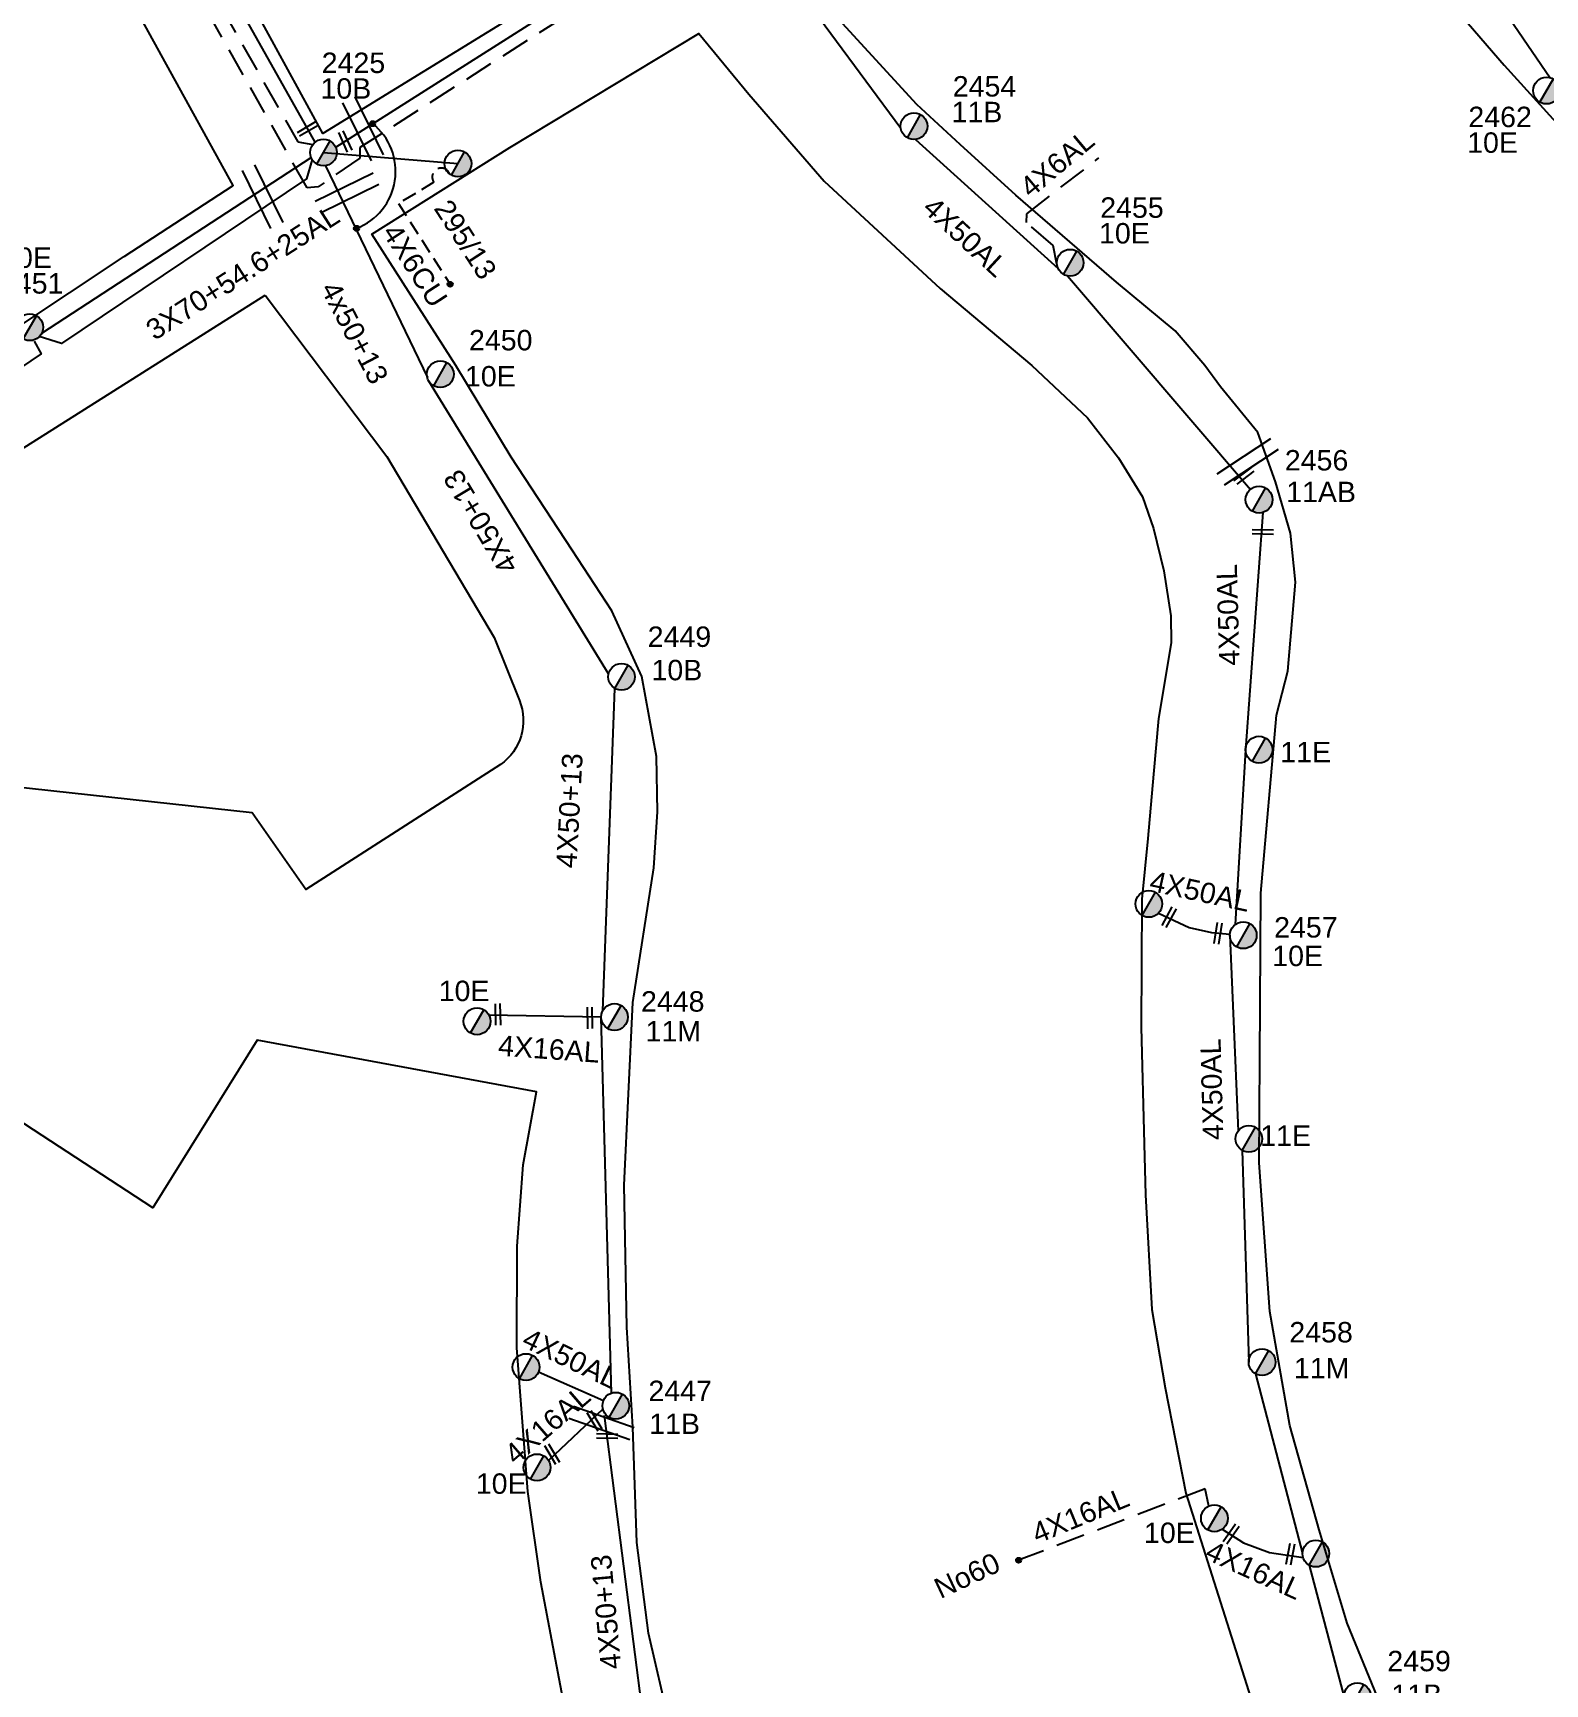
# Model space of a CAD drawing. Header units: millimetres. Extents: x 645 to 3057, y 900 to 1793.
# Drawn here: x 1650.6 to 1783.8, y 1266.2 to 1411.7 of the extents above; entities that cross this region are included whole.
import ezdxf

# ---------------------------------------------------------------- set-up
doc = ezdxf.new("R2010")
doc.units = ezdxf.units.MM
doc.linetypes.add('DASHED', pattern=[19.05, 12.7, -6.35])
for name, color, linetype in [('Άγνωστα', 7, 'Continuous'), ('Γέφυρες Εναέριου Δικτύου', 7, 'Continuous'), ('Γυμνά εναέρια ΧΤ (3Φ)   4x16AL', 7, 'Continuous'), ('Γυμνά εναέρια ΧΤ (3Φ)   4x50AL', 7, 'Continuous'), ('Γυμνά εναέρια ΧΤ και ΦΟΠ (3Φ)   4x50+16AL', 7, 'Continuous'), ('Επιγραφές - Σχήματα', 7, 'Continuous'), ('Καλώδια ΧΤ   4x16AL', 7, 'DASHED'), ('Καλώδια ΧΤ   4Χ6CU', 7, 'DASHED'), ('Μηχανική τομή', 7, 'Continuous'), ('Στύλος ΦΜ', 7, 'Continuous'), ('Στύλος ΦΜ @ 1', 7, 'Continuous'), ('Συνδέσεις', 7, 'Continuous'), ('Συνεστραμμένα ΧΤ   3x70+54.6+25 AL', 7, 'SYN_LINE'), ('Τομή', 7, 'Continuous'), ('Υπόβαθρο ΔΕΗ', 7, 'Continuous'), ('Υπόγεια καλώδια Παροχών ΧΤ   4x6', 7, 'DASHED')]:
    doc.layers.add(name, color=color, linetype=linetype)
doc.styles.get("Standard").update_dxf_attribs({"font": 'arial.ttf'})
doc.linetypes.add('SYN_LINE', pattern='A,0.5,-0.0001,["/\\/\\/\\/",Standard,S=0.1,R=0,X=0,Y=-0.05],-0.25', length=0.7501)

# ---------------------------------------------------------------- blocks, each defined once
blk = doc.blocks.new('ΥΠΑΡΧΩΝ ΤΣΙΜΕΝΤΕΝΙΟΣ ΣΤΥΛΟΣ')
at = {"layer": 'Στύλος ΦΜ'}
blk.add_hatch(color=256, dxfattribs=at).paths.add_polyline_path([(-1.29, -2.28, 0.574793), (2.62, 0, 0.268822), (1.3, 2.27)])
blk.add_line((-1.29, -2.28), (1.3, 2.27), dxfattribs=at)
blk.add_circle((0, 0), 2.62, dxfattribs=at)
at = {"layer": 'Στύλος ΦΜ', "flags": 4}
for tag, p in [('ΑΡΙΘΜΟΣ', (-4.68, 8.05)), ('ΤΥΠΟΣ', (-4.91, 3.03))]:
    blk.add_attdef(tag, p, '', height=4, dxfattribs=at)
blk = doc.blocks.new('ΜΗΧΑΝΙΚΗ ΤΟΜΗ')
at = {"layer": 'Μηχανική τομή', "ltscale": 40}
for p, q in [((-1.89, 0.78), (1.89, 0.78)), ((1.89, 0), (-1.89, 0))]:
    blk.add_line(p, q, dxfattribs=at)
blk = doc.blocks.new('ΤΟΜΗ')
at = {"layer": 'Τομή', "ltscale": 40}
for p, q in [((-5.68, 0), (5.68, 0)), ((5.68, -2.33), (-5.68, -2.33))]:
    blk.add_line(p, q, dxfattribs=at)
blk = doc.blocks.new('_ΣΥΝΔΕΣΗ')
at = {"layer": 'Συνδέσεις', "linetype": 'SYN_LINE', "ltscale": 40}
blk.add_hatch(color=256, dxfattribs=at).paths.add_polyline_path([(0.5, -0.01, 1), (-0.5, -0.01, 1)])
at = {"layer": 'Συνδέσεις'}
blk.add_circle((0, -0.01), 0.5, dxfattribs=at)

msp = doc.modelspace()

# ---------------------------------------------------------------- linework, layer by layer
at = {"layer": 'Άγνωστα', "color": 1, "linetype": 'DASHED', "ltscale": 0.2}
msp.add_lwpolyline([(1710.21831, 1421.84018), (1710.17805, 1421.29741), (1679.413, 1401.60152), (1679.393, 1400.66394), (1675.72604, 1398.15148), (1674.7629, 1398.06041), (1658.56851, 1426.69729), (1654.79654, 1433.90249), (1651.01383, 1444.61333), (1656.31307, 1446.88401)], dxfattribs=at)
at = {"layer": 'Άγνωστα', "color": 85, "linetype": 'DASHED', "ltscale": 0.2}
msp.add_lwpolyline([(1656.66019, 1445.87651), (1656.66019, 1445.87651), (1652.04937, 1444.24066), (1655.87876, 1433.82873), (1673.92964, 1402.12144), (1675.25268, 1401.86599)], dxfattribs=at)
at = {"layer": 'Άγνωστα', "color": 5}
msp.add_lwpolyline([(1675.47032, 1402.09257), (1656.79041, 1435.32818)], dxfattribs=at)
at = {"layer": 'Άγνωστα', "color": 27}
msp.add_lwpolyline([(1768.03092, 1431.53296), (1784.25664, 1407.75835)], dxfattribs=at)
at = {"layer": 'Άγνωστα', "color": 85}
for points in [[(1676.39088, 1400.00796), (1685.35511, 1381.33912)], [(1701.30774, 1355.24867), (1685.49009, 1381.02358)], [(1700.79985, 1325.56126), (1701.87244, 1353.95138)], [(1701.57639, 1291.8749), (1700.66112, 1324.97329)]]:
    msp.add_lwpolyline(points, dxfattribs=at)
at = {"layer": 'Άγνωστα', "color": 2}
msp.add_lwpolyline([(1705.2165, 1256.71572), (1700.95166, 1289.90255)], dxfattribs=at)
at = {"layer": 'Γέφυρες Εναέριου Δικτύου'}
msp.add_arc((1677.1747, 1399.50792), 5.37905, 291.1167191, 51.4159792, dxfattribs=at)
at = {"layer": 'Γυμνά εναέρια ΧΤ (3Φ)   4x16AL', "color": 85}
msp.add_lwpolyline([(1690.75546, 1325.20123), (1700.66085, 1325.02661)], dxfattribs=at)
at = {"layer": 'Γυμνά εναέρια ΧΤ (3Φ)   4x16AL', "color": 2}
msp.add_lwpolyline([(1700.80807, 1290.46787), (1696.02309, 1285.92755)], dxfattribs=at)
at = {"layer": 'Γυμνά εναέρια ΧΤ (3Φ)   4x16AL', "color": 30, "ltscale": 0.2}
msp.add_lwpolyline([(1755.37584, 1279.88637), (1757.25166, 1278.66537), (1759.53852, 1277.82063), (1762.49613, 1277.37553)], dxfattribs=at)
at = {"layer": 'Γυμνά εναέρια ΧΤ (3Φ)   4x50AL', "color": 85}
for points in [[(1717.7997, 1415.86254), (1727.0527, 1403.32104)], [(1728.36473, 1402.32345), (1740.91336, 1390.95634)], [(1741.74289, 1390.30603), (1757.84952, 1371.48725)]]:
    msp.add_lwpolyline(points, dxfattribs=at)
at = {"layer": 'Γυμνά εναέρια ΧΤ (3Φ)   4x50AL', "color": 30}
for points in [[(1758.93525, 1369.45605), (1757.43019, 1348.55915)], [(1757.43019, 1348.55915), (1756.51342, 1333.1473)], [(1749.74323, 1334.14302), (1752.45765, 1332.88221), (1754.43023, 1332.43815), (1756.05025, 1332.30474)], [(1756.04628, 1332.20807), (1756.75958, 1314.96797)], [(1757.12925, 1313.2483), (1757.70139, 1294.59823)], [(1758.29813, 1293.57376), (1762.44068, 1277.73268)], [(1763.03741, 1276.70821), (1766.09503, 1265.16351)]]:
    msp.add_lwpolyline(points, dxfattribs=at)
at = {"layer": 'Γυμνά εναέρια ΧΤ (3Φ)   4x50AL', "color": 85, "linetype": 'SYN_LINE', "ltscale": 8}
msp.add_lwpolyline([(1695.14684, 1293.75744), (1700.87193, 1291.23301)], dxfattribs=at)
at = {"layer": 'Γυμνά εναέρια ΧΤ και ΦΟΠ (3Φ)   4x50+16AL', "color": 85}
msp.add_lwpolyline([(1677.27998, 1401.64812), (1709.32045, 1422.00554)], dxfattribs=at)
at = {"layer": 'Καλώδια ΧΤ   4x16AL', "color": 30, "ltscale": 0.2}
msp.add_lwpolyline([(1754.17678, 1281.90213), (1753.85916, 1283.43971), (1737.43273, 1277.14617)], dxfattribs=at)
at = {"layer": 'Καλώδια ΧΤ   4Χ6CU', "linetype": 'SYN_LINE', "ltscale": 10}
msp.add_line((1676.20332, 1401.17069), (1688.04746, 1400.19954), dxfattribs=at)
at = {"layer": 'Καλώδια ΧΤ   4Χ6CU', "ltscale": 0.1}
msp.add_lwpolyline([(1687.31366, 1399.27831, 1.161861174), (1685.93136, 1398.54682), (1682.80946, 1396.68243), (1687.35717, 1389.56483)], format="xyb", dxfattribs=at)
at = {"layer": 'Συνεστραμμένα ΧΤ   3x70+54.6+25 AL', "color": 62, "ltscale": 20}
for points in [[(1675.20099, 1400.55224), (1674.7023, 1398.84723), (1653.1308, 1384.35388), (1651.17055, 1384.95111)], [(1650.72125, 1384.56062), (1651.32404, 1383.42088), (1634.90709, 1372.33659), (1632.30556, 1372.81208)]]:
    msp.add_lwpolyline(points, dxfattribs=at)
at = {"layer": 'Συνεστραμμένα ΧΤ   3x70+54.6+25 AL', "color": 2, "ltscale": 20}
msp.add_lwpolyline([(1651.39067, 1385.26636), (1675.10472, 1400.74616)], dxfattribs=at)
at = {"layer": 'Υπόβαθρο ΔΕΗ'}
msp.add_lwpolyline([(1661.64987, 1590.59429), (1664.94992, 1578.15203), (1672.86878, 1549.04731), (1678.27748, 1529.81737), (1682.86169, 1513.75777), (1688.65323, 1493.3814), (1694.71777, 1471.75128), (1702.61768, 1442.63945), (1708.29672, 1422.63867), (1676.14412, 1402.84441), (1665.85832, 1421.66204), (1656.25477, 1442.8046), (1649.84084, 1460.84679), (1642.23134, 1488.62001), (1638.75713, 1507.60475), (1636.79457, 1527.14886), (1635.26974, 1558.54595), (1635.63645, 1574.52725), (1636.75152, 1590.59429), (1638.29112, 1601.86817), (1658.64884, 1601.61597)], close=True, dxfattribs=at)
for points in [[(1644.16811, 1382.40401), (1658.62925, 1391.99593), (1668.23631, 1398.25531), (1659.66205, 1413.82555), (1653.22897, 1426.98143), (1645.33819, 1445.85953), (1637.06065, 1472.06233), (1631.75427, 1494.82477), (1611.06766, 1491.19844), (1585.60843, 1487.74664), (1594.44803, 1460.73619), (1606.18782, 1434.12502), (1614.95472, 1416.58132), (1626.37271, 1395.74769), (1636.97102, 1377.70081), (1644.16811, 1382.40401)], [(1771.46192, 1419.03584), (1780.20406, 1408.87748), (1787.64584, 1400.6845)], [(1769.0491, 1265.08929), (1766.36849, 1271.60681), (1763.9001, 1279.81202), (1761.32408, 1289.01742), (1759.55705, 1299.07354), (1758.61945, 1312.14735), (1758.67484, 1321.33437), (1758.76279, 1335.92421), (1760.142, 1351.59007), (1761.14735, 1355.46797), (1761.80934, 1363.33189), (1761.38685, 1367.63036), (1760.07047, 1372.16069), (1758.4977, 1376.51758), (1755.2276, 1380.5327), (1753.84335, 1382.40401), (1751.22851, 1385.47045), (1746.05597, 1389.73673), (1737.18462, 1397.42136), (1732.27175, 1401.86833), (1728.47322, 1405.40138), (1721.92877, 1412.54381)], [(1706.68433, 1262.71967), (1704.84314, 1270.71551), (1703.80391, 1278.71538), (1703.46542, 1288.86247), (1702.91255, 1297.67756), (1702.67809, 1310.1913), (1703.43715, 1326.28717), (1705.28892, 1338.13922), (1705.62575, 1343.08619), (1705.54337, 1347.97091), (1704.25813, 1354.99959), (1701.59178, 1360.77821), (1698.094, 1366.13165), (1692.74435, 1374.31943), (1687.84518, 1382.40401), (1680.45239, 1393.97444), (1692.61712, 1401.61551), (1709.27513, 1411.65686), (1713.6715, 1406.30139), (1720.30756, 1398.66033), (1730.52392, 1389.18908), (1738.59336, 1382.40401)], [(1738.59336, 1382.40401), (1743.49211, 1377.79713), (1746.24465, 1374.28494), (1748.34681, 1370.82531), (1749.32757, 1368.05202), (1750.21227, 1364.30515), (1750.84376, 1360.36127), (1750.87006, 1357.96866), (1749.74323, 1351.31955), (1749.31286, 1346.41294), (1748.82674, 1340.7236), (1748.29937, 1335.37478), (1748.26271, 1329.62247), (1748.22762, 1324.11488), (1748.50043, 1313.84063), (1748.62031, 1309.32588), (1749.17818, 1299.23849), (1750.33533, 1292.34195), (1752.15212, 1283.05678), (1757.88712, 1265.00451)], [(1697.41648, 1264.37689), (1695.35814, 1275.21281), (1694.21116, 1283.21435), (1693.22205, 1295.87036), (1693.27268, 1304.82358), (1693.79489, 1311.99009), (1694.97191, 1318.4129), (1670.35887, 1322.96016), (1661.17564, 1308.19749), (1620.6186, 1334.69008), (1611.06472, 1328.12967), (1625.52563, 1301.958), (1638.57234, 1275.6485), (1643.11874, 1265.85417)]]:
    msp.add_lwpolyline(points, dxfattribs=at)
msp.add_lwpolyline([(1671.05699, 1388.59662), (1681.76926, 1374.39639), (1691.22866, 1358.45287), (1693.46319, 1352.89774, -0.347244533), (1691.80151, 1347.24684), (1674.65117, 1336.2489), (1669.90664, 1343.00489), (1621.79526, 1348.25795), (1617.69776, 1354.88993), (1671.05699, 1388.59662)], format="xyb", dxfattribs=at)
at = {"layer": 'Υπόγεια καλώδια Παροχών ΧΤ   4x6', "color": 85, "ltscale": 0.2}
msp.add_lwpolyline([(1740.80566, 1391.3467), (1740.48358, 1392.96925), (1738.12451, 1395.00196), (1738.14485, 1395.77439), (1744.51305, 1400.70178)], dxfattribs=at)

# ---------------------------------------------------------------- block references
at = {"layer": 'Μηχανική τομή'}
for p, xscale, yscale, zscale, rotation in [((1674.91759, 1403.07599), 0.500000000000023, 0.500000000000023, 0.500000000000023, 30.37777138064584), ((1677.94161, 1402.06849), 0.4999999999999802, 0.4999999999999802, 0.4999999999999802, 294.3335332513532), ((1757.15619, 1372.82792), 0.5000000000000598, 0.5000000000000598, 0.5000000000000598, 217.3795633075505), ((1758.95295, 1367.94516), 0.499999999999973, 0.499999999999973, 0.499999999999973, 178.388394980954), ((1750.86534, 1333.70855), 0.4999999999999525, 0.4999999999999525, 0.4999999999999525, 61.50846603407237), ((1755.19735, 1332.35278), 0.5000000000000637, 0.5000000000000637, 0.5000000000000637, 80.94000644528168), ((1691.75911, 1325.24585), 0.5000000000000328, 0.5000000000000328, 0.5000000000000328, 91.40947165715741), ((1699.85655, 1324.93239), 0.5000000000000328, 0.5000000000000328, 0.5000000000000328, 91.40947165715741), ((1700.23988, 1289.53643), 0.4999999999999193, 0.4999999999999193, 0.4999999999999193, 120.9801649960193), ((1696.51814, 1286.60194), 0.4999999999999193, 0.4999999999999193, 0.4999999999999193, 120.9801649960193), ((1701.19722, 1288.28128), 0.4999999999999528, 0.4999999999999528, 0.4999999999999528, 178.8640895660995), ((1756.31997, 1279.34888), 0.5000000000000611, 0.5000000000000611, 0.5000000000000611, 54.89459734668841), ((1761.55279, 1277.64753), 0.4999999999999302, 0.4999999999999302, 0.4999999999999302, 79.0460624723685)]:
    msp.add_blockref('ΜΗΧΑΝΙΚΗ ΤΟΜΗ', p, dxfattribs=dict(at, xscale=xscale, yscale=yscale, zscale=zscale, rotation=rotation))
at = {"layer": 'Στύλος ΦΜ @ 1', "ltscale": 40}
ref = msp.add_blockref('ΥΠΑΡΧΩΝ ΤΣΙΜΕΝΤΕΝΙΟΣ ΣΤΥΛΟΣ', (1676.20332, 1401.17069), dxfattribs=dict(at, xscale=0.4499999999998181, yscale=0.4499999999998181, zscale=0.4499999999998181))
ref.add_attrib('ΤΥΠΟΣ', '10B', (1675.93706, 1405.91437), dxfattribs={"layer": 'Στύλος ΦΜ', "height": 1.8, "flags": 4})
ref.add_attrib('ΑΡΙΘΜΟΣ', '2425', (1676.04361, 1408.17666), dxfattribs={"layer": 'Στύλος ΦΜ', "height": 1.8, "flags": 4})
ref = msp.add_blockref('ΥΠΑΡΧΩΝ ΤΣΙΜΕΝΤΕΝΙΟΣ ΣΤΥΛΟΣ', (1728.21799, 1403.49204), dxfattribs=dict(at, xscale=0.4499999999998181, yscale=0.4499999999998181, zscale=0.4499999999998181))
ref.add_attrib('ΤΥΠΟΣ', '11B', (1731.52681, 1403.84022), dxfattribs={"layer": 'Στύλος ΦΜ', "height": 1.8, "flags": 4})
ref.add_attrib('ΑΡΙΘΜΟΣ', '2454', (1731.63335, 1406.10251), dxfattribs={"layer": 'Στύλος ΦΜ', "height": 1.8, "flags": 4})
ref = msp.add_blockref('ΥΠΑΡΧΩΝ ΤΣΙΜΕΝΤΕΝΙΟΣ ΣΤΥΛΟΣ', (1783.93178, 1406.62626), dxfattribs=dict(at, xscale=0.4499999999998181, yscale=0.4499999999998181, zscale=0.4499999999998181))
ref.add_attrib('ΤΥΠΟΣ', '10E', (1776.94437, 1401.14728), dxfattribs={"layer": 'Στύλος ΦΜ', "height": 1.8, "flags": 4})
ref.add_attrib('ΑΡΙΘΜΟΣ', '2462', (1777.05092, 1403.40957), dxfattribs={"layer": 'Στύλος ΦΜ', "height": 1.8, "flags": 4})
at = {"layer": 'Στύλος ΦΜ @ 1', "ltscale": 40, "xscale": 0.4499999999998181, "yscale": 0.4499999999998181, "zscale": 0.4499999999998181}
for p in [(1688.04746, 1400.19954), (1748.90656, 1334.97195), (1694.04195, 1294.1653), (1763.61844, 1277.73268)]:
    msp.add_blockref('ΥΠΑΡΧΩΝ ΤΣΙΜΕΝΤΕΝΙΟΣ ΣΤΥΛΟΣ', p, dxfattribs=at)
at = {"layer": 'Στύλος ΦΜ @ 1', "ltscale": 40}
ref = msp.add_blockref('ΥΠΑΡΧΩΝ ΤΣΙΜΕΝΤΕΝΙΟΣ ΣΤΥΛΟΣ', (1741.97796, 1391.4601), dxfattribs=dict(at, xscale=0.4499999999998181, yscale=0.4499999999998181, zscale=0.4499999999998181))
ref.add_attrib('ΤΥΠΟΣ', '10E', (1744.5156, 1393.15839), dxfattribs={"layer": 'Στύλος ΦΜ', "height": 1.8, "flags": 4})
ref.add_attrib('ΑΡΙΘΜΟΣ', '2455', (1744.62214, 1395.42068), dxfattribs={"layer": 'Στύλος ΦΜ', "height": 1.8, "flags": 4})
ref = msp.add_blockref('ΥΠΑΡΧΩΝ ΤΣΙΜΕΝΤΕΝΙΟΣ ΣΤΥΛΟΣ', (1650.32791, 1385.77397), dxfattribs=dict(at, xscale=0.4499999999998181, yscale=0.4499999999998181, zscale=0.4499999999998181))
ref.add_attrib('ΤΥΠΟΣ', '2451', (1647.69848, 1388.74342), dxfattribs={"layer": 'Στύλος ΦΜ', "height": 1.8, "flags": 4})
ref.add_attrib('ΑΡΙΘΜΟΣ', '10E', (1647.80503, 1391.00571), dxfattribs={"layer": 'Στύλος ΦΜ', "height": 1.8, "flags": 4})
ref = msp.add_blockref('ΥΠΑΡΧΩΝ ΤΣΙΜΕΝΤΕΝΙΟΣ ΣΤΥΛΟΣ', (1686.4939, 1381.63961), dxfattribs=dict(at, xscale=0.4499999999998181, yscale=0.4499999999998181, zscale=0.4499999999998181))
ref.add_attrib('ΤΥΠΟΣ', '2450', (1689.019, 1383.73932), dxfattribs={"layer": 'Στύλος ΦΜ', "height": 1.8, "flags": 4})
ref.add_attrib('ΑΡΙΘΜΟΣ', '10E', (1688.66557, 1380.56211), dxfattribs={"layer": 'Στύλος ΦΜ', "height": 1.8, "flags": 4})
ref = msp.add_blockref('ΥΠΑΡΧΩΝ ΤΣΙΜΕΝΤΕΝΙΟΣ ΣΤΥΛΟΣ', (1758.61018, 1370.58807), dxfattribs=dict(at, xscale=0.4499999999998181, yscale=0.4499999999998181, zscale=0.4499999999998181))
ref.add_attrib('ΤΥΠΟΣ', '2456', (1760.88316, 1373.15736), dxfattribs={"layer": 'Στύλος ΦΜ', "height": 1.8, "flags": 4})
ref.add_attrib('ΑΡΙΘΜΟΣ', '11AB', (1761.00059, 1370.36806), dxfattribs={"layer": 'Στύλος ΦΜ', "height": 1.8, "flags": 4})
ref = msp.add_blockref('ΥΠΑΡΧΩΝ ΤΣΙΜΕΝΤΕΝΙΟΣ ΣΤΥΛΟΣ', (1702.45348, 1354.97585), dxfattribs=dict(at, xscale=0.4499999999998181, yscale=0.4499999999998181, zscale=0.4499999999998181))
ref.add_attrib('ΤΥΠΟΣ', '2449', (1704.76202, 1357.6127), dxfattribs={"layer": 'Στύλος ΦΜ', "height": 1.8, "flags": 4})
ref.add_attrib('ΑΡΙΘΜΟΣ', '10B', (1705.09366, 1354.67155), dxfattribs={"layer": 'Στύλος ΦΜ', "height": 1.8, "flags": 4})
ref = msp.add_blockref('ΥΠΑΡΧΩΝ ΤΣΙΜΕΝΤΕΝΙΟΣ ΣΤΥΛΟΣ', (1758.60796, 1348.55915), dxfattribs=dict(at, xscale=0.4499999999998181, yscale=0.4499999999998181, zscale=0.4499999999998181))
ref.add_attrib('ΤΥΠΟΣ', '11E', (1760.48381, 1347.44679), dxfattribs={"layer": 'Στύλος ΦΜ', "height": 1.8, "flags": 4})
ref = msp.add_blockref('ΥΠΑΡΧΩΝ ΤΣΙΜΕΝΤΕΝΙΟΣ ΣΤΥΛΟΣ', (1757.22405, 1332.20807), dxfattribs=dict(at, xscale=0.4499999999998181, yscale=0.4499999999998181, zscale=0.4499999999998181))
ref.add_attrib('ΤΥΠΟΣ', '2457', (1759.94101, 1332.00763), dxfattribs={"layer": 'Στύλος ΦΜ', "height": 1.8, "flags": 4})
ref.add_attrib('ΑΡΙΘΜΟΣ', '10E', (1759.77676, 1329.49085), dxfattribs={"layer": 'Στύλος ΦΜ', "height": 1.8, "flags": 4})
ref = msp.add_blockref('ΥΠΑΡΧΩΝ ΤΣΙΜΕΝΤΕΝΙΟΣ ΣΤΥΛΟΣ', (1689.7268, 1324.62764), dxfattribs=dict(at, xscale=0.4499999999998181, yscale=0.4499999999998181, zscale=0.4499999999998181))
ref.add_attrib('ΤΥΠΟΣ', '10E', (1686.35, 1326.40764), dxfattribs={"layer": 'Στύλος ΦΜ', "height": 1.8, "flags": 4})
ref = msp.add_blockref('ΥΠΑΡΧΩΝ ΤΣΙΜΕΝΤΕΝΙΟΣ ΣΤΥΛΟΣ', (1701.83844, 1325.00585), dxfattribs=dict(at, xscale=0.4499999999998181, yscale=0.4499999999998181, zscale=0.4499999999998181))
ref.add_attrib('ΤΥΠΟΣ', '2448', (1704.17102, 1325.47993), dxfattribs={"layer": 'Στύλος ΦΜ', "height": 1.8, "flags": 4})
ref.add_attrib('ΑΡΙΘΜΟΣ', '11M', (1704.57114, 1322.85714), dxfattribs={"layer": 'Στύλος ΦΜ', "height": 1.8, "flags": 4})
ref = msp.add_blockref('ΥΠΑΡΧΩΝ ΤΣΙΜΕΝΤΕΝΙΟΣ ΣΤΥΛΟΣ', (1757.71028, 1314.27277), dxfattribs=dict(at, xscale=0.4499999999998181, yscale=0.4499999999998181, zscale=0.4499999999998181))
ref.add_attrib('ΤΥΠΟΣ', '11E', (1758.71307, 1313.65506), dxfattribs={"layer": 'Στύλος ΦΜ', "height": 1.8, "flags": 4})
ref = msp.add_blockref('ΥΠΑΡΧΩΝ ΤΣΙΜΕΝΤΕΝΙΟΣ ΣΤΥΛΟΣ', (1758.87916, 1294.59823), dxfattribs=dict(at, xscale=0.4499999999998181, yscale=0.4499999999998181, zscale=0.4499999999998181))
ref.add_attrib('ΤΥΠΟΣ', '2458', (1761.27994, 1296.33607), dxfattribs={"layer": 'Στύλος ΦΜ', "height": 1.8, "flags": 4})
ref.add_attrib('ΑΡΙΘΜΟΣ', '11M', (1761.68134, 1293.17178), dxfattribs={"layer": 'Στύλος ΦΜ', "height": 1.8, "flags": 4})
ref = msp.add_blockref('ΥΠΑΡΧΩΝ ΤΣΙΜΕΝΤΕΝΙΟΣ ΣΤΥΛΟΣ', (1701.94959, 1290.75782), dxfattribs=dict(at, xscale=0.4499999999998181, yscale=0.4499999999998181, zscale=0.4499999999998181))
ref.add_attrib('ΤΥΠΟΣ', '2447', (1704.82485, 1291.1692), dxfattribs={"layer": 'Στύλος ΦΜ', "height": 1.8, "flags": 4})
ref.add_attrib('ΑΡΙΘΜΟΣ', '11B', (1704.89241, 1288.26589), dxfattribs={"layer": 'Στύλος ΦΜ', "height": 1.8, "flags": 4})
ref = msp.add_blockref('ΥΠΑΡΧΩΝ ΤΣΙΜΕΝΤΕΝΙΟΣ ΣΤΥΛΟΣ', (1695.01203, 1285.32348), dxfattribs=dict(at, xscale=0.4499999999998181, yscale=0.4499999999998181, zscale=0.4499999999998181))
ref.add_attrib('ΤΥΠΟΣ', '10E', (1689.61908, 1282.99753), dxfattribs={"layer": 'Στύλος ΦΜ', "height": 1.8, "flags": 4})
ref = msp.add_blockref('ΥΠΑΡΧΩΝ ΤΣΙΜΕΝΤΕΝΙΟΣ ΣΤΥΛΟΣ', (1754.68262, 1280.83852), dxfattribs=dict(at, xscale=0.4499999999998181, yscale=0.4499999999998181, zscale=0.4499999999998181))
ref.add_attrib('ΤΥΠΟΣ', '10E', (1748.47655, 1278.66127), dxfattribs={"layer": 'Στύλος ΦΜ', "height": 1.8, "flags": 4})
ref = msp.add_blockref('ΥΠΑΡΧΩΝ ΤΣΙΜΕΝΤΕΝΙΟΣ ΣΤΥΛΟΣ', (1767.2728, 1265.16351), dxfattribs=dict(at, xscale=0.4499999999998181, yscale=0.4499999999998181, zscale=0.4499999999998181))
ref.add_attrib('ΤΥΠΟΣ', '2459', (1769.91528, 1267.36442), dxfattribs={"layer": 'Στύλος ΦΜ', "height": 1.8, "flags": 4})
ref.add_attrib('ΑΡΙΘΜΟΣ', '11B', (1770.27332, 1264.3948), dxfattribs={"layer": 'Στύλος ΦΜ', "height": 1.8, "flags": 4})
at = {"layer": 'Συνδέσεις', "xscale": 0.4499999999998181, "yscale": 0.4499999999998181, "zscale": 0.4499999999998181}
for p in [(1680.53085, 1403.7179), (1679.11405, 1394.49528), (1687.35861, 1389.57003), (1737.43273, 1277.14617)]:
    msp.add_blockref('_ΣΥΝΔΕΣΗ', p, dxfattribs=at)
at = {"layer": 'Τομή'}
for p, xscale, yscale, zscale, rotation in [((1680.2149, 1403.51286), 0.5000000000001317, 0.5000000000001317, 0.5000000000001317, 296.0997233842881), ((1671.36226, 1397.54692), 0.5000000000001317, 0.5000000000001317, 0.5000000000001317, 296.0997233842881), ((1678.53916, 1397.09899), 0.5000000000001317, 0.5000000000001317, 0.5000000000001317, 206.0997233842881), ((1757.28301, 1374.40981), 0.4999999999999715, 0.4999999999999715, 0.4999999999999715, 33.29770406867651), ((1700.89121, 1289.78781), 0.5000000000000576, 0.5000000000000576, 0.5000000000000576, 340.6778545252848)]:
    msp.add_blockref('ΤΟΜΗ', p, dxfattribs=dict(at, xscale=xscale, yscale=yscale, zscale=zscale, rotation=rotation))

# ---------------------------------------------------------------- texts
at = {"layer": 'Γυμνά εναέρια ΧΤ (3Φ)   4x16AL', "color": 7, "char_height": 1.8, "width": 168.3717627, "attachment_point": 1}
for insert, rotation in [((1691.66614, 1323.41249), 355.8762647), ((1691.94635, 1286.83117), 40.8750676), ((1754.48916, 1278.94792), 335.5874529)]:
    msp.add_mtext('4X16AL', dxfattribs=dict(at, insert=insert, rotation=rotation))
at = {"layer": 'Γυμνά εναέρια ΧΤ (3Φ)   4x50AL', "color": 7, "char_height": 1.8, "width": 168.3717627, "attachment_point": 1}
for insert, rotation in [((1730.07568, 1397.43373), 317.342562), ((1755.11086, 1355.93663), 91.6230199), ((1749.24127, 1337.90902), 347.7953633), ((1753.67898, 1314.12712), 91.6230199), ((1694.33737, 1297.66506), 334.3965286)]:
    msp.add_mtext('4X50AL', dxfattribs=dict(at, insert=insert, rotation=rotation))
at = {"layer": 'Επιγραφές - Σχήματα', "color": 7, "insert": (1677.49802, 1390.02438), "char_height": 1.8, "width": 168.3717627, "attachment_point": 1, "rotation": 297.6001204}
msp.add_mtext('4x50+13', dxfattribs=at)
at = {"layer": 'Επιγραφές - Σχήματα', "char_height": 1.8, "width": 10.7099727, "attachment_point": 1}
for s, insert, rotation in [('4X50+13', (1691.8822, 1363.8032), 120.9576101), ('4X50+13', (1696.68528, 1338.18402), 86.848412), ('4X50+13', (1700.64364, 1267.45018), 95.2103348), ('No60', (1729.78741, 1275.34067), 25.1254652)]:
    msp.add_mtext(s, dxfattribs=dict(at, insert=insert, rotation=rotation))
at = {"layer": 'Καλώδια ΧΤ   4x16AL', "color": 7, "insert": (1738.39177, 1280.2422), "char_height": 1.8, "width": 168.3717627, "attachment_point": 1, "rotation": 22.3924388}
msp.add_mtext('4X16AL', dxfattribs=at)
at = {"layer": 'Καλώδια ΧΤ   4Χ6CU', "ltscale": 0.2, "char_height": 1.8, "attachment_point": 1, "rotation": 303.0190573}
for s, insert in [('295/13', (1687.37578, 1397.23166)), ('4X6CU', (1682.8143, 1395.11881))]:
    msp.add_mtext_dynamic_manual_height_columns(s, width=14.7274418, gutter_width=12.5, heights=[0], dxfattribs=dict(at, insert=insert))
at = {"layer": 'Συνεστραμμένα ΧΤ   3x70+54.6+25 AL', "color": 7, "insert": (1660.35216, 1386.07853), "char_height": 1.8, "width": 168.3717627, "attachment_point": 1, "rotation": 32.7047322}
msp.add_mtext('3X70+54.6+25AL', dxfattribs=at)
at = {"layer": 'Υπόγεια καλώδια Παροχών ΧΤ   4x6', "color": 7, "insert": (1737.34447, 1398.4797), "char_height": 1.8, "width": 168.3717627, "attachment_point": 1, "rotation": 39.9925945}
msp.add_mtext('4X6AL', dxfattribs=at)

doc.saveas('drawing.dxf')
